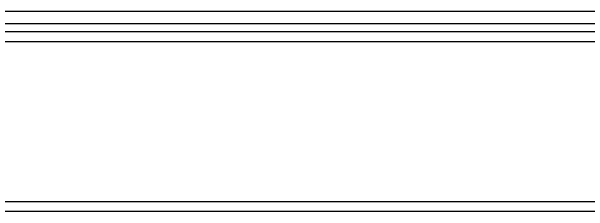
# Model space of a CAD drawing. Extents: x 1060579 to 1383165, y 581819 to 1037910.
# Drawn here: x 1267534 to 1268192, y 864837 to 865065 of the extents above; entities that cross this region are included whole.
import ezdxf

# ---------------------------------------------------------------- set-up
doc = ezdxf.new("R2010")
doc.units = 0
doc.header["$LTSCALE"] = 1000
doc.header["$MEASUREMENT"] = 0

msp = doc.modelspace()

# ---------------------------------------------------------------- linework, layer by layer
at = {"color": 7, "linetype": 'Continuous'}
for p, q in [((1268729.17, 865064.92), (1267390.5, 865064.92)), ((1267372.29, 865051.26), (1268747.39, 865051.26)), ((1266693.84, 865042.15), (1269425.83, 865042.15)), ((1266693.84, 865030.77), (1269425.83, 865030.77)), ((1266693.84, 864848.64), (1269425.83, 864848.64)), ((1269425.83, 864837.26), (1266693.84, 864837.26))]:
    msp.add_line(p, q, dxfattribs=at)

doc.saveas('drawing.dxf')
